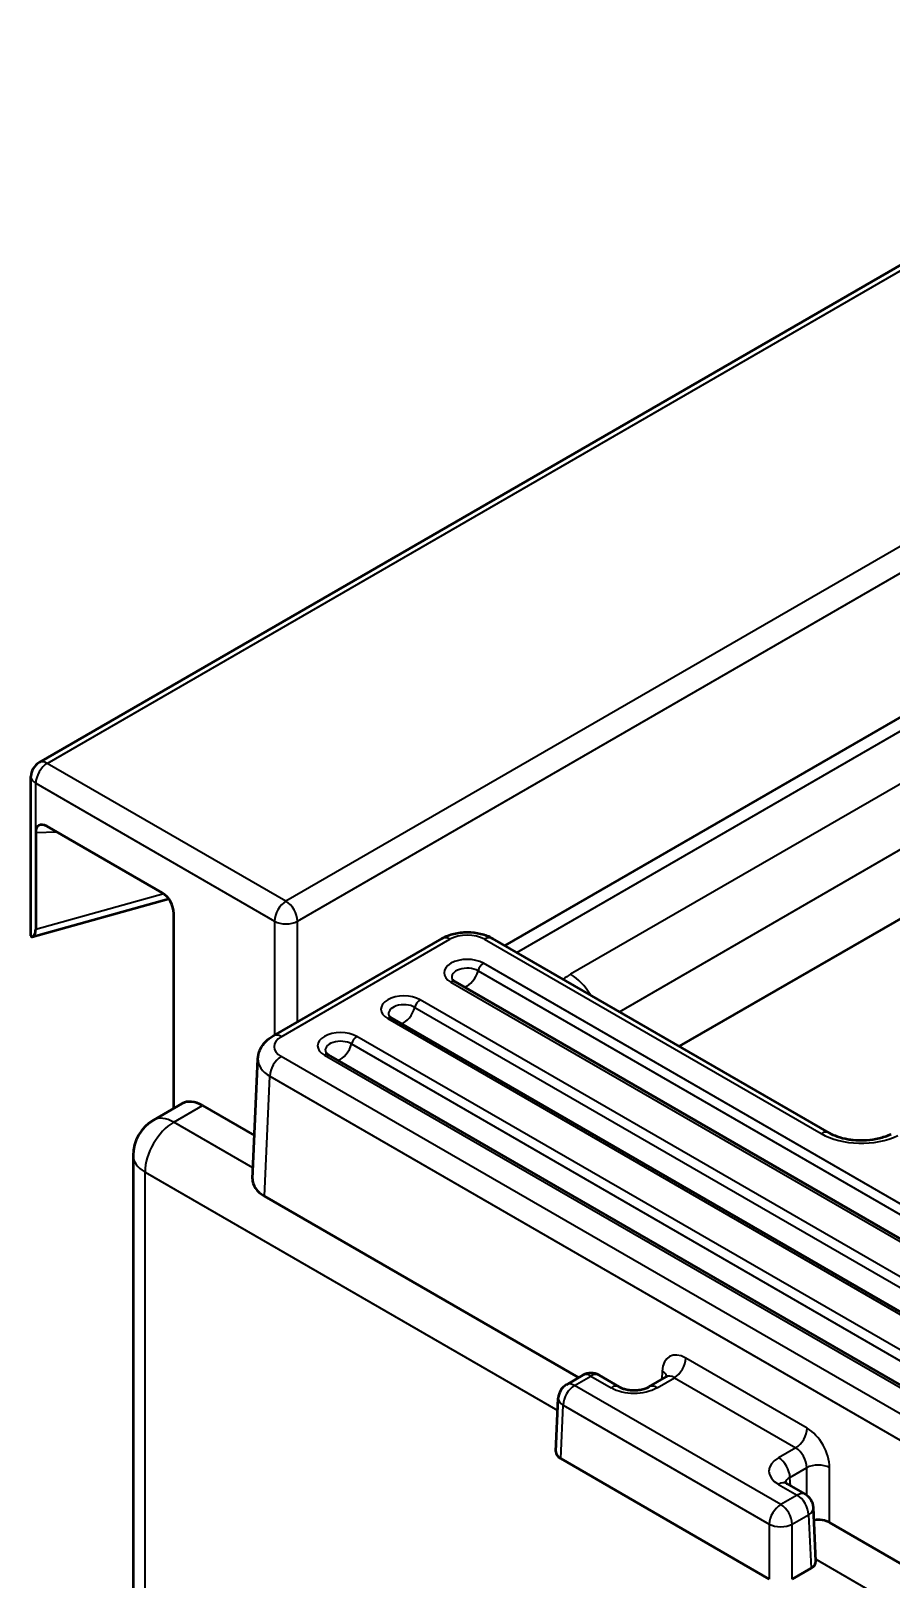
# Model space of a CAD drawing. Header units: millimetres. Extents: x 0 to 415, y 0 to 297.
# Drawn here: x 75.74 to 86.32, y 104.75 to 123.77 of the extents above; entities that cross this region are included whole.
import ezdxf

# ---------------------------------------------------------------- set-up
doc = ezdxf.new("R2010")
doc.units = ezdxf.units.MM
doc.layers.add('Sichtbar (ISO)', color=7, linetype='Continuous', lineweight=50)
doc.layers.add('Sichtbar schmal (ISO)', color=7, linetype='Continuous', lineweight=35)

msp = doc.modelspace()

# ---------------------------------------------------------------- linework, layer by layer
at = {"layer": 'Sichtbar (ISO)'}
for p, q in [((111.023, 135.096), (75.845, 114.785)), ((91.169, 118.079), (81.57, 112.537)), ((90.193, 115.041), (83.713, 111.299)), ((75.745, 112.657), (75.745, 114.612)), ((77.359, 113.183), (75.939, 114.003)), ((75.803, 113.927), (75.803, 112.734)), ((75.76, 112.643), (77.437, 113.109)), ((77.5, 110.535), (77.5, 112.931)), ((80.794, 112.624), (78.721, 111.427)), ((85.555, 110.235), (81.419, 112.624)), ((91.987, 105.724), (80.956, 112.093)), ((91.21, 105.275), (80.179, 111.644)), ((78.467, 109.669), (78.534, 111.145)), ((90.432, 104.826), (79.401, 111.195)), ((77.25, 110.391), (77.604, 110.595)), ((77.854, 110.57), (78.491, 110.202)), ((77, 109.958), (77, 34.759)), ((78.613, 109.457), (82.475, 107.228)), ((83.78, 107.394), (83.78, 107.394)), ((82.326, 107.141), (82.527, 107.257)), ((82.727, 107.257), (82.974, 107.114)), ((83.34, 107.114), (83.55, 107.236)), ((82.196, 106.318), (82.226, 106.977)), ((82.255, 106.233), (84.819, 104.753)), ((85.032, 105.926), (85.261, 105.794)), ((85.391, 104.971), (85.361, 105.63)), ((85.561, 105.446), (90.21, 102.762)), ((85.102, 104.753), (85.332, 104.886))]:
    msp.add_line(p, q, dxfattribs=at)
for centre, radius, start, end in [((75.945, 114.612), 0.2, 120, 180), ((77.5, 109.958), 0.5, 120, 180), ((82.627, 107.084), 0.2, 60, 120), ((82.426, 106.968), 0.2, 120, 177.4031), ((85.161, 105.621), 0.2, 2.5969, 60)]:
    msp.add_arc(centre, radius, start, end, dxfattribs=at)
for centre, major_axis, ratio, start_param, end_param in [((75.953, 113.824), (-0.112, 0.189), 0.52482, 5.533033, 7.008761), ((77.359, 113.013), (-0.096, 0.181), 0.576281, 3.969987, 5.540783), ((80.894, 112.451), (-0.1, 0.173), 0.57735, 6.282551, 6.283185), ((81.319, 112.451), (0.1, 0.173), 0.57735, 0, 0.000634), ((79.034, 111.131), (-0.5, 0.009), 0.577145, 6.262444, 6.267482), ((77.854, 110.162), (-0.25, 0.433), 0.57735, 5.497787, 6.283185), ((78.967, 109.662), (-0.5, 0), 0.576955, 6.257023, 7.068241), ((83.645, 107.059), (0.092, -0.178), 0.606709, 3.163721, 3.17064), ((82.396, 106.315), (-0.2, 0), 0.576955, 6.257023, 7.068241), ((84.932, 105.753), (0.1, 0.173), 0.57735, 0, 0.000639), ((85.42, 105.364), (0.2, 0), 0.577746, 0.785741, 1.833345), ((85.191, 104.968), (0.2, 0), 0.576955, 5.49813, 6.309347)]:
    msp.add_ellipse(centre, major_axis=major_axis, ratio=ratio, start_param=start_param, end_param=end_param, dxfattribs=at)
for points, knots in [([(75.745, 112.657), (75.745, 112.653), (75.745, 112.65), (75.749, 112.643), (75.753, 112.642), (75.766, 112.643), (75.778, 112.653), (75.797, 112.685), (75.803, 112.709), (75.803, 112.734)], [-0.07438823, -0.07438823, -0.07438823, -0.07438823, -0.07158395, -0.07158395, -0.06695396, -0.06695396, -0.05761803, -0.05761803, -0.04828209, -0.04828209, -0.04828209, -0.04828209]), ([(80.794, 112.624), (80.839, 112.65), (80.89, 112.669), (80.996, 112.694), (81.052, 112.701), (81.163, 112.701), (81.219, 112.695), (81.324, 112.669), (81.374, 112.65), (81.418, 112.624)], [0, 0, 0, 0, 0.01675646, 0.01675646, 0.03356089, 0.03356089, 0.05004761, 0.05004761, 0.06675629, 0.06675629, 0.06675629, 0.06675629]), ([(80.924, 112.122), (80.924, 112.121), (80.925, 112.12), (80.926, 112.118), (80.928, 112.116), (80.931, 112.112), (80.933, 112.11), (80.938, 112.105), (80.941, 112.103), (80.948, 112.098), (80.952, 112.095), (80.956, 112.093)], [5.7504674, 5.7504674, 5.7504674, 5.7504674, 5.857011, 5.857011, 5.9635546, 5.9635546, 6.0700981, 6.0700981, 6.1766417, 6.1766417, 6.2831853, 6.2831853, 6.2831853, 6.2831853]), ([(80.146, 111.673), (80.146, 111.672), (80.147, 111.671), (80.149, 111.668), (80.15, 111.667), (80.153, 111.663), (80.155, 111.661), (80.16, 111.656), (80.163, 111.654), (80.17, 111.649), (80.174, 111.646), (80.179, 111.644)], [5.7504674, 5.7504674, 5.7504674, 5.7504674, 5.857011, 5.857011, 5.9635546, 5.9635546, 6.0700981, 6.0700981, 6.1766417, 6.1766417, 6.2831853, 6.2831853, 6.2831853, 6.2831853]), ([(78.534, 111.146), (78.535, 111.18), (78.543, 111.215), (78.569, 111.277), (78.587, 111.306), (78.633, 111.363), (78.663, 111.39), (78.705, 111.417), (78.713, 111.422), (78.721, 111.427)], [0, 0, 0, 0, 0.01127841, 0.01127841, 0.0224247, 0.0224247, 0.03565695, 0.03565695, 0.03874656, 0.03874656, 0.03874656, 0.03874656]), ([(79.368, 111.224), (79.369, 111.223), (79.369, 111.222), (79.371, 111.219), (79.372, 111.218), (79.375, 111.214), (79.377, 111.212), (79.382, 111.207), (79.385, 111.205), (79.392, 111.2), (79.396, 111.197), (79.401, 111.195)], [5.7504674, 5.7504674, 5.7504674, 5.7504674, 5.857011, 5.857011, 5.9635546, 5.9635546, 6.0700981, 6.0700981, 6.1766417, 6.1766417, 6.2831853, 6.2831853, 6.2831853, 6.2831853]), ([(85.555, 110.235), (85.583, 110.219), (85.617, 110.204), (85.694, 110.177), (85.739, 110.165), (85.807, 110.154), (85.828, 110.151), (85.891, 110.145), (85.933, 110.143), (86.027, 110.146), (86.08, 110.151), (86.182, 110.171), (86.232, 110.185), (86.289, 110.208), (86.303, 110.214), (86.315, 110.22)], [0, 0, 0, 0, 0.01370295, 0.01370295, 0.02853185, 0.02853185, 0.03515565, 0.03515565, 0.04765146, 0.04765146, 0.06350956, 0.06350956, 0.0802434, 0.0802434, 0.08584857, 0.08584857, 0.08584857, 0.08584857]), ([(82.974, 107.114), (82.983, 107.109), (82.994, 107.104), (83.02, 107.094), (83.035, 107.089), (83.071, 107.081), (83.092, 107.077), (83.136, 107.073), (83.16, 107.073), (83.205, 107.075), (83.228, 107.078), (83.27, 107.087), (83.29, 107.093), (83.32, 107.104), (83.331, 107.109), (83.34, 107.114)], [0, 0, 0, 0, 0.00526916, 0.00526916, 0.01097366, 0.01097366, 0.01758195, 0.01758195, 0.02448127, 0.02448127, 0.03128145, 0.03128145, 0.03846549, 0.03846549, 0.04381705, 0.04381705, 0.04381705, 0.04381705]), ([(83.552, 107.237), (83.56, 107.242), (83.566, 107.249), (83.567, 107.251), (83.567, 107.251), (83.567, 107.251)], [0.00054986, 0.00054986, 0.00054986, 0.00054986, 0.0107448, 0.0107448, 0.0120605, 0.0120605, 0.0120605, 0.0120605]), ([(85.008, 105.945), (85.008, 105.945), (85.008, 105.944), (85.011, 105.941), (85.016, 105.937), (85.027, 105.929), (85.029, 105.928), (85.032, 105.926)], [0.01232999, 0.01232999, 0.01232999, 0.01232999, 0.01476379, 0.01476379, 0.02155341, 0.02155341, 0.02320367, 0.02320367, 0.02320367, 0.02320367])]:
    msp.add_open_spline(points, degree=3, knots=knots, dxfattribs=at)
at = {"layer": 'Sichtbar schmal (ISO)'}
for p, q in [((75.945, 114.775), (111.123, 135.086)), ((91.082, 120.127), (78.879, 113.081)), ((79.02, 112.836), (90.777, 119.623)), ((81.716, 112.452), (91.419, 118.054)), ((89.839, 116.491), (82.377, 112.183)), ((82.977, 111.724), (90.193, 115.89)), ((78.879, 113.081), (75.945, 114.775)), ((75.803, 114.53), (78.738, 112.836)), ((75.803, 113.927), (75.803, 114.53)), ((75.803, 113.927), (76.061, 113.932)), ((77.377, 113.171), (75.803, 112.734)), ((78.738, 112.836), (78.738, 111.436)), ((79.02, 111.6), (79.02, 112.836)), ((78.821, 111.417), (80.894, 112.614)), ((81.319, 112.614), (85.455, 110.226)), ((92.337, 105.95), (81.306, 112.319)), ((80.906, 112.088), (91.937, 105.719)), ((81.24, 112.226), (92.271, 105.857)), ((91.56, 105.501), (80.529, 111.87)), ((80.462, 111.777), (91.493, 105.408)), ((80.129, 111.639), (91.16, 105.27)), ((78.738, 111.434), (78.738, 111.434)), ((79.684, 111.328), (90.715, 104.959)), ((90.782, 105.052), (79.751, 111.421)), ((90.351, 104.515), (78.821, 111.172)), ((79.351, 111.19), (90.382, 104.821)), ((78.613, 109.457), (78.68, 110.931)), ((78.68, 110.931), (90.21, 104.275)), ((77.5, 110.366), (77.854, 110.57)), ((78.473, 109.805), (77.5, 110.366)), ((77.147, 109.754), (82.219, 106.825)), ((77.147, 34.555), (77.147, 109.754)), ((83.503, 107.309), (83.499, 107.206)), ((85.286, 106.606), (83.793, 107.468)), ((82.426, 107.131), (82.627, 107.247)), ((84.96, 105.668), (82.426, 107.131)), ((82.627, 107.247), (82.874, 107.104)), ((83.44, 107.104), (83.652, 107.227)), ((83.652, 107.227), (85.144, 106.365)), ((82.255, 106.233), (82.284, 106.891)), ((82.284, 106.891), (84.819, 105.427)), ((85.144, 106.365), (84.932, 106.243)), ((85.073, 106.002), (85.278, 106.121)), ((85.078, 105.9), (85.073, 106.002)), ((85.278, 106.121), (85.278, 105.783)), ((85.561, 105.446), (85.561, 106.121)), ((84.932, 105.916), (85.161, 105.784)), ((85.161, 105.784), (84.96, 105.668)), ((84.819, 105.427), (84.819, 104.753)), ((85.102, 105.427), (85.302, 105.543)), ((85.102, 104.753), (85.102, 105.427)), ((85.302, 105.543), (85.332, 104.886)), ((85.39, 104.995), (93.41, 100.364))]:
    msp.add_line(p, q, dxfattribs=at)
for centre, major_axis, ratio, start_param, end_param in [((75.945, 114.612), (-0.1, -0.173), 0.57735, 3.926991, 5.497787), ((75.945, 114.612), (-0.1, 0.173), 0.57735, 5.497787, 6.283185), ((75.945, 114.612), (-0.2, 0), 0.57735, 0, 0.785398), ((78.879, 112.918), (-0.1, -0.173), 0.57735, 3.926991, 5.497787), ((78.879, 112.918), (-0.1, 0.173), 0.57735, 3.926991, 5.497787), ((78.879, 112.918), (0.2, 0), 0.57735, 3.926991, 5.497787), ((80.894, 112.451), (-0.1, 0.173), 0.57735, 5.497787, 6.282551), ((81.106, 112.491), (0.3, 0), 0.577746, 0.785741, 2.355852), ((81.319, 112.451), (0.1, 0.173), 0.57735, 0.000634, 0.785398), ((81.106, 112.203), (-0.283, 0), 0.57735, 3.926991, 7.068583), ((81.106, 112.149), (-0.189, 0), 0.57735, 3.926991, 6.535866), ((81.306, 112.237), (-0.05, -0.0866), 0.57735, 3.926991, 5.15795), ((80.906, 112.006), (0.05, 0.0866), 0.57735, 0, 0.785398), ((81.106, 112.203), (-0.1, -0.173), 0.57735, 0.548028, 2.016358), ((83.085, 111.775), (-1.001, 0), 0.576955, 5.49813, 5.636188), ((82.377, 111.775), (-0.25, 0.433), 0.57735, 4.737559, 5.497787), ((80.329, 111.754), (-0.283, 0), 0.57735, 3.926991, 7.068583), ((80.529, 111.788), (-0.05, -0.0866), 0.57735, 3.926991, 5.15795), ((80.329, 111.7), (-0.189, 0), 0.57735, 3.926991, 6.535866), ((80.329, 111.754), (-0.1, -0.173), 0.57735, 0.548028, 2.016358), ((79.551, 111.305), (-0.283, 0), 0.57735, 3.926991, 7.068583), ((80.129, 111.557), (0.05, 0.0866), 0.57735, 0, 0.785398), ((79.034, 111.294), (-0.3, 0), 0.576955, 5.49813, 7.068241), ((78.821, 111.254), (-0.1, 0.173), 0.57735, 5.497787, 6.282563), ((79.551, 111.251), (-0.189, 0), 0.57735, 3.926991, 6.535866), ((79.551, 111.305), (-0.1, -0.173), 0.57735, 0.548028, 2.016358), ((79.751, 111.339), (-0.05, -0.0866), 0.57735, 3.926991, 5.15795), ((79.034, 111.131), (-0.5, 0.009), 0.577145, 6.267482, 7.0787), ((78.821, 111.009), (-0.1, -0.173), 0.57735, 3.926991, 5.471607), ((79.351, 111.108), (0.05, 0.0866), 0.57735, 0, 0.785398), ((77.5, 109.958), (0.25, 0.433), 0.57735, 0.785398, 2.356194), ((77.5, 109.958), (-0.25, 0.433), 0.57735, 5.497787, 6.283185), ((85.455, 110.062), (0.1, 0.173), 0.57735, 0.000626, 0.785398), ((85.95, 110.512), (0.7, 0), 0.577746, 3.927333, 5.409379), ((77.5, 109.958), (-0.5, 0), 0.57735, 0, 0.785398), ((83.786, 107.137), (-0.192, 0.351), 0.59226, 5.511581, 7.056197), ((83.362, 107.231), (0.2, -0.009), 0.576955, 0.175567, 0.811218), ((83.652, 107.39), (-0.1, -0.173), 0.57735, 0.785398, 2.330015), ((82.426, 106.968), (-0.1, -0.173), 0.57735, 3.926991, 5.471607), ((82.426, 106.968), (-0.1, 0.173), 0.57735, 5.497787, 6.283185), ((82.627, 107.084), (-0.1, 0.173), 0.57735, 5.497787, 6.283185), ((82.627, 107.084), (0.1, 0.173), 0.57735, 0, 0.785398), ((82.874, 106.941), (0.1, 0.173), 0.57735, 0.00062, 0.785398), ((83.157, 107.268), (0.4, 0), 0.577746, 3.927333, 5.497445), ((83.44, 106.941), (-0.1, 0.173), 0.57735, 5.497787, 6.282565), ((83.645, 107.059), (0.092, -0.178), 0.606709, 2.385242, 3.163721), ((83.362, 107.231), (0.2, -0.009), 0.576955, 0.158617, 0.158733), ((82.426, 106.968), (-0.2, 0.009), 0.576955, 0, 0.811218), ((85.144, 106.529), (-0.1, -0.173), 0.57735, 0.785398, 2.330015), ((85.278, 106.275), (-0.192, 0.351), 0.59226, 3.966964, 5.511581), ((85.137, 106.198), (0.092, -0.178), 0.606709, 0.840626, 2.385242), ((85.215, 106.08), (-0.4, 0), 0.576955, 5.49813, 7.068241), ((84.932, 106.08), (0.1, -0.173), 0.57735, 0.811578, 2.356194), ((85.42, 106.043), (-0.2, 0), 0.546739, 3.927333, 5.497445), ((85.215, 105.916), (-0.2, 0.009), 0.575383, 5.524078, 6.183049), ((84.932, 105.753), (0.1, 0.173), 0.57735, 0.000639, 0.785398), ((85.161, 105.621), (0.1, 0.173), 0.57735, 0, 0.785398), ((85.161, 105.621), (-0.1, 0.173), 0.57735, 3.953171, 5.497787), ((84.96, 105.505), (0.1, 0.173), 0.57735, 0.785398, 2.330015), ((84.96, 105.505), (0.1, -0.173), 0.57735, 0.811578, 2.356194), ((85.161, 105.621), (0.2, 0.009), 0.576955, 5.471968, 6.283185), ((84.96, 105.505), (0.2, 0), 0.546739, 3.927333, 5.497445)]:
    msp.add_ellipse(centre, major_axis=major_axis, ratio=ratio, start_param=start_param, end_param=end_param, dxfattribs=at)

doc.saveas('drawing.dxf')
